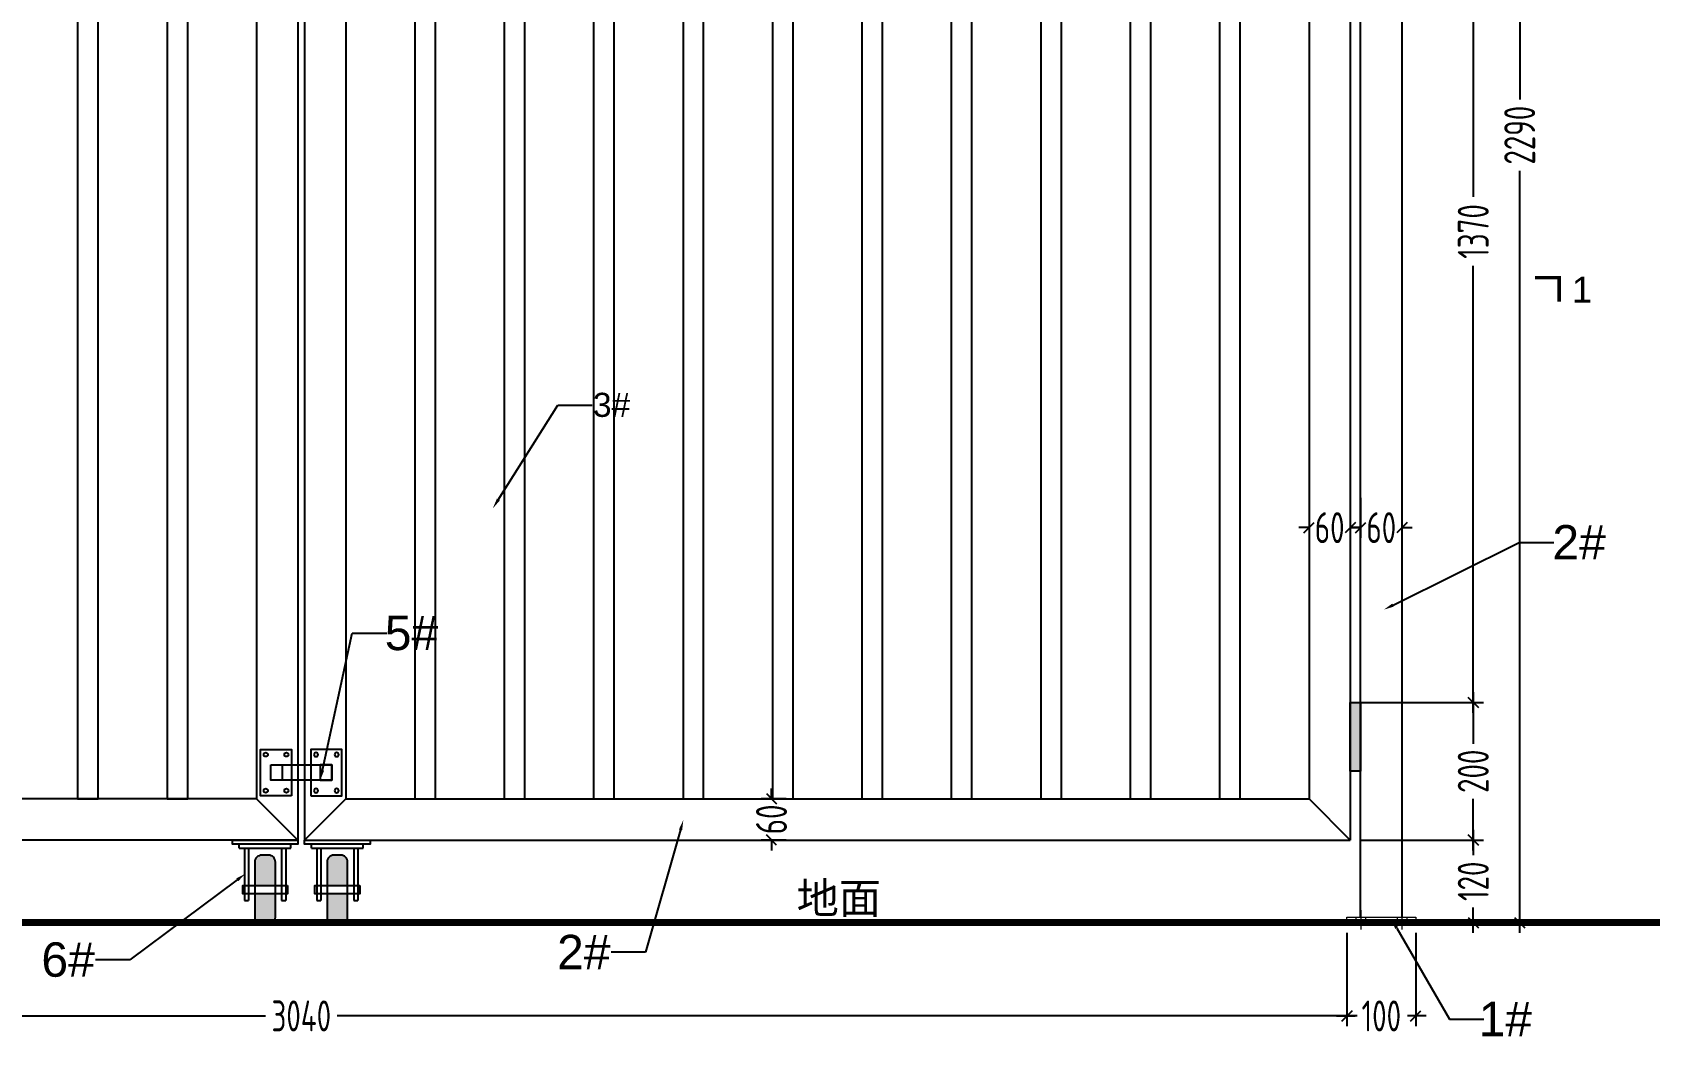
# Model space of a CAD drawing. Header units: millimetres. Extents: x 136606 to 1229059, y 82794 to 127566.
# Drawn here: x 965728 to 968079, y 124375 to 125840 of the extents above; entities that cross this region are included whole.
import ezdxf
from ezdxf import colors
from ezdxf.entities.mleader import LeaderData, LeaderLine
from ezdxf.math import Vec2, Vec3

# ---------------------------------------------------------------- set-up
doc = ezdxf.new("R2010")
doc.units = ezdxf.units.MM
doc.linetypes.add('CENTER2', pattern=[28.575, 19.05, -3.175, 3.175, -3.175])
doc.linetypes.add('HIDDEN', pattern=[9.525, 6.35, -3.175])
for name, color, linetype in [('00打印图框', 255, 'Continuous'), ('方管', 100, 'Continuous'), ('标注', 9, 'Continuous')]:
    doc.layers.add(name, color=color, linetype=linetype)
doc.layers.add('加强板', color=140, linetype='Continuous', lineweight=18)
doc.layers.add('虚线', color=1, linetype='CENTER2', lineweight=0)
doc.styles.add('Arial', font='arial.ttf')
doc.styles.add('hztxt', font='ros1.shx', dxfattribs={"width": 0.8, "bigfont": 'hztxt.shx'})
doc.dimstyles.new('DIM-15', dxfattribs={"dimscale": 15, "dimtxt": 3, "dimasz": 1, "dimexe": 1, "dimexo": 1, "dimgap": 0.5, "dimtad": 0, "dimdec": 1, "dimrnd": 0.0005, "dimzin": 9, "dimdsep": 46, "dimtxsty": 'hztxt', "dimblk": 'OBLIQUE', "dimcen": 0, "dimdle": 1, "dimclrd": 9, "dimclre": 9, "dimclrt": 2, "dimazin": 2, "dimtfac": 1, "dimtdec": 1, "dimtix": 1, "dimtofl": 0, "dimtmove": 2, "dimatfit": 3, "dimfxl": 1, "dimarcsym": 2})
pattern_1 = [(45, (-2102152.59086, -187570.9175), (-0.49391408666, 0.49391408666), [0.508, -0.1905]), (135, (-2102152.59086, -187570.9175), (-0.49391408666, -0.49391408666), [0.508, -0.1905])]

# ---------------------------------------------------------------- blocks, each defined once
blk = doc.blocks.new('_Oblique')
at = {"color": 0, "linetype": 'ByBlock', "lineweight": -2}
blk.add_line((-0.5, -0.5), (0.5, 0.5), dxfattribs=at)
blk = doc.blocks.new('*D1413')
at = {"layer": 'Defpoints', "color": 0, "transparency": 16777216}
for p in [(964598.9, 124545.3), (967638.9, 124545.3), (967638.9, 124409.5)]:
    blk.add_point(p, dxfattribs=at)
at = {"layer": '标注', "color": 9, "lineweight": -2, "transparency": 16777216}
for p, q in [((964598.9, 124530.3), (964598.9, 124394.5)), ((967638.9, 124530.3), (967638.9, 124394.5)), ((964583.9, 124409.5), (966067, 124409.5)), ((967653.9, 124409.5), (966170.8, 124409.5))]:
    blk.add_line(p, q, dxfattribs=at)
at = {"layer": '标注', "color": 9, "lineweight": -2, "transparency": 16777216, "xscale": 15, "yscale": 15, "zscale": 15, "rotation": 180}
blk.add_blockref('_Oblique', (964598.9, 124409.5), dxfattribs=at)
at = {"layer": '标注', "color": 9, "lineweight": -2, "transparency": 16777216, "xscale": 15, "yscale": 15, "zscale": 15}
blk.add_blockref('_Oblique', (967638.9, 124409.5), dxfattribs=at)
at = {"layer": '标注', "color": 2, "transparency": 16777216, "insert": (966118.9, 124409.5), "char_height": 45, "attachment_point": 5, "style": 'hztxt'}
blk.add_mtext('3040', dxfattribs=at)
blk = doc.blocks.new('*D1414')
at = {"layer": 'Defpoints', "color": 0, "transparency": 16777216}
for p in [(967638.9, 124545.3), (967738.9, 124545.3), (967738.9, 124409.5)]:
    blk.add_point(p, dxfattribs=at)
at = {"layer": '标注', "color": 9, "lineweight": -2, "transparency": 16777216}
for p, q in [((967638.9, 124530.3), (967638.9, 124394.5)), ((967738.9, 124530.3), (967738.9, 124394.5)), ((967623.9, 124409.5), (967650.8, 124409.5)), ((967753.9, 124409.5), (967727, 124409.5))]:
    blk.add_line(p, q, dxfattribs=at)
at = {"layer": '标注', "color": 9, "lineweight": -2, "transparency": 16777216, "xscale": 15, "yscale": 15, "zscale": 15, "rotation": 180}
blk.add_blockref('_Oblique', (967638.9, 124409.5), dxfattribs=at)
at = {"layer": '标注', "color": 9, "lineweight": -2, "transparency": 16777216, "xscale": 15, "yscale": 15, "zscale": 15}
blk.add_blockref('_Oblique', (967738.9, 124409.5), dxfattribs=at)
at = {"layer": '标注', "color": 2, "transparency": 16777216, "insert": (967688.9, 124409.5), "char_height": 45, "attachment_point": 5, "style": 'hztxt'}
blk.add_mtext('100', dxfattribs=at)
blk = doc.blocks.new('*D1420')
at = {"color": 9, "lineweight": -2, "transparency": 16777216}
for p, q in [((967583.8, 125163), (967583.8, 125104.6)), ((967643.8, 125163), (967643.8, 125104.6)), ((967583.8, 125119.6), (967568.8, 125119.6)), ((967643.8, 125119.6), (967658.8, 125119.6))]:
    blk.add_line(p, q, dxfattribs=at)
at = {"layer": 'Defpoints', "color": 0, "transparency": 16777216}
for p in [(967583.8, 125178), (967643.8, 125178), (967643.8, 125119.6)]:
    blk.add_point(p, dxfattribs=at)
at = {"color": 9, "lineweight": -2, "transparency": 16777216, "xscale": 15, "yscale": 15, "zscale": 15}
blk.add_blockref('_Oblique', (967583.8, 125119.6), dxfattribs=at)
at = {"color": 9, "lineweight": -2, "transparency": 16777216, "xscale": 15, "yscale": 15, "zscale": 15, "rotation": 180}
blk.add_blockref('_Oblique', (967643.8, 125119.6), dxfattribs=at)
at = {"color": 2, "transparency": 16777216, "insert": (967613.8, 125119.6), "char_height": 45, "attachment_point": 5, "style": 'hztxt'}
blk.add_mtext('60', dxfattribs=at)
blk = doc.blocks.new('*D1421')
at = {"layer": 'Defpoints', "color": 0, "transparency": 16777216}
for p in [(966802.4, 124725.3), (966838.5, 124725.3), (966838.5, 124665.3)]:
    blk.add_point(p, dxfattribs=at)
at = {"layer": '标注', "color": 9, "lineweight": -2, "transparency": 16777216}
for p, q in [((966823.5, 124725.3), (966787.4, 124725.3)), ((966802.4, 124725.3), (966802.4, 124740.3)), ((966823.5, 124665.3), (966787.4, 124665.3)), ((966802.4, 124665.3), (966802.4, 124650.3))]:
    blk.add_line(p, q, dxfattribs=at)
at = {"layer": '标注', "color": 9, "lineweight": -2, "transparency": 16777216, "xscale": 15, "yscale": 15, "zscale": 15}
for p, rotation in [((966802.4, 124725.3), 270), ((966802.4, 124665.3), 90)]:
    blk.add_blockref('_Oblique', p, dxfattribs=dict(at, rotation=rotation))
at = {"layer": '标注', "color": 2, "transparency": 16777216, "insert": (966802.4, 124695.3), "char_height": 45, "attachment_point": 5, "rotation": 90, "style": 'hztxt'}
blk.add_mtext('60', dxfattribs=at)
blk = doc.blocks.new('*U1328')
at = {"color": 6, "elevation": 0}
for points in [[(22.5, -33.7), (-22.5, -33.7), (-22.5, 33.7), (22.5, 33.7)], [(-7.9, 11.2), (8.9, 11.2), (8.9, -11.2), (-7.9, -11.2)]]:
    blk.add_lwpolyline(points, close=True, dxfattribs=at)
at = {"color": 6}
for centre in [(-15, 26.2, 0), (15, 26.2), (-15, -26.2, 0), (15, -26.2)]:
    blk.add_circle(centre, 3, dxfattribs=at)
blk = doc.blocks.new('*U1321')
at = {"layer": '方管', "color": 0, "linetype": 'ByBlock', "lineweight": -2, "transparency": 16777216}
blk.add_blockref('*U1328', (0, 0), dxfattribs=at)
blk = doc.blocks.new('*U1322')
at = {"color": 6, "elevation": 0}
for points in [[(22.5, -33.7), (-22.5, -33.7), (-22.5, 33.7), (22.5, 33.7)], [(-7.9, 11.2), (8.9, 11.2), (8.9, -11.2), (-7.9, -11.2)]]:
    blk.add_lwpolyline(points, close=True, dxfattribs=at)
at = {"color": 6}
for centre in [(-15, 26.2, 0), (15, 26.2), (-15, -26.2, 0), (15, -26.2)]:
    blk.add_circle(centre, 3, dxfattribs=at)
blk = doc.blocks.new('*U1323')
at = {"layer": '方管', "color": 0, "linetype": 'ByBlock', "lineweight": -2, "transparency": 16777216}
blk.add_blockref('*U1322', (0, 0), dxfattribs=at)
blk = doc.blocks.new('*D1360')
at = {"layer": 'Defpoints', "color": 0, "transparency": 16777216}
for p in [(967719, 126835.3), (967719.1, 124545.3), (967890, 124545.3)]:
    blk.add_point(p, dxfattribs=at)
at = {"layer": '标注', "color": 9, "lineweight": -2, "transparency": 16777216}
for p, q in [((967890, 126850.3), (967890, 125742.2)), ((967734, 126835.3), (967905, 126835.3)), ((967890, 124530.3), (967890, 125638.4)), ((967734.1, 124545.3), (967905, 124545.3))]:
    blk.add_line(p, q, dxfattribs=at)
at = {"layer": '标注', "color": 9, "lineweight": -2, "transparency": 16777216, "xscale": 15, "yscale": 15, "zscale": 15}
for p, rotation in [((967890, 126835.3), 90), ((967890, 124545.3), 270)]:
    blk.add_blockref('_Oblique', p, dxfattribs=dict(at, rotation=rotation))
at = {"layer": '标注', "color": 2, "transparency": 16777216, "insert": (967890, 125690.3), "char_height": 45, "attachment_point": 5, "rotation": 90, "style": 'hztxt'}
blk.add_mtext('2290', dxfattribs=at)
blk = doc.blocks.new('*D1363')
at = {"color": 9, "lineweight": -2, "transparency": 16777216}
for p, q in [((967822.5, 126250.3), (967822.5, 125600.4)), ((967659, 126235.3), (967837.5, 126235.3)), ((967822.5, 124850.3), (967822.5, 125500.2)), ((967659, 124865.3), (967837.5, 124865.3))]:
    blk.add_line(p, q, dxfattribs=at)
at = {"layer": 'Defpoints', "color": 0, "transparency": 16777216}
for p in [(967644, 126235.3), (967644, 124865.3), (967822.5, 124865.3)]:
    blk.add_point(p, dxfattribs=at)
at = {"color": 9, "lineweight": -2, "transparency": 16777216, "xscale": 15, "yscale": 15, "zscale": 15}
for p, rotation in [((967822.5, 126235.3), 90), ((967822.5, 124865.3), 270)]:
    blk.add_blockref('_Oblique', p, dxfattribs=dict(at, rotation=rotation))
at = {"color": 2, "transparency": 16777216, "insert": (967822.5, 125550.3), "char_height": 45, "attachment_point": 5, "rotation": 90, "style": 'hztxt'}
blk.add_mtext('1370', dxfattribs=at)
blk = doc.blocks.new('*D1364')
at = {"color": 9, "lineweight": -2, "transparency": 16777216}
for p, q in [((967659, 124865.3), (967837.5, 124865.3)), ((967822.5, 124880.3), (967822.5, 124805.2)), ((967822.5, 124650.3), (967822.5, 124725.4)), ((967659, 124665.3), (967837.5, 124665.3))]:
    blk.add_line(p, q, dxfattribs=at)
at = {"layer": 'Defpoints', "color": 0, "transparency": 16777216}
for p in [(967644, 124865.3), (967644, 124665.3), (967822.5, 124665.3)]:
    blk.add_point(p, dxfattribs=at)
at = {"color": 9, "lineweight": -2, "transparency": 16777216, "xscale": 15, "yscale": 15, "zscale": 15}
for p, rotation in [((967822.5, 124865.3), 90), ((967822.5, 124665.3), 270)]:
    blk.add_blockref('_Oblique', p, dxfattribs=dict(at, rotation=rotation))
at = {"color": 2, "transparency": 16777216, "insert": (967822.5, 124765.3), "char_height": 45, "attachment_point": 5, "rotation": 90, "style": 'hztxt'}
blk.add_mtext('200', dxfattribs=at)
blk = doc.blocks.new('*D1365')
at = {"color": 9, "lineweight": -2, "transparency": 16777216}
for p, q in [((967822.5, 124680.3), (967822.5, 124643.4)), ((967659, 124665.3), (967837.5, 124665.3)), ((967822.5, 124530.3), (967822.5, 124567.2)), ((967664, 124545.3), (967837.5, 124545.3))]:
    blk.add_line(p, q, dxfattribs=at)
at = {"layer": 'Defpoints', "color": 0, "transparency": 16777216}
for p in [(967644, 124665.3), (967649, 124545.3), (967822.5, 124545.3)]:
    blk.add_point(p, dxfattribs=at)
at = {"color": 9, "lineweight": -2, "transparency": 16777216, "xscale": 15, "yscale": 15, "zscale": 15}
for p, rotation in [((967822.5, 124665.3), 90), ((967822.5, 124545.3), 270)]:
    blk.add_blockref('_Oblique', p, dxfattribs=dict(at, rotation=rotation))
at = {"color": 2, "transparency": 16777216, "insert": (967822.5, 124605.3), "char_height": 45, "attachment_point": 5, "rotation": 90, "style": 'hztxt'}
blk.add_mtext('120', dxfattribs=at)
blk = doc.blocks.new('*U1349')
at = {"layer": '方管', "color": 0}
blk.add_lwpolyline([(-15, 1025), (-15, -1025), (15, -1025), (15, 1025), (-15, 1025)], dxfattribs=at)
blk = doc.blocks.new('*U1350')
at = {"color": 0, "linetype": 'ByBlock', "lineweight": -2, "transparency": 16777216}
for p in [(0, 0), (130, 0), (260, 0), (390, 0), (520, 0), (650, 0), (780, 0), (910, 0), (1040, 0), (1170, 0)]:
    blk.add_blockref('*U1349', p, dxfattribs=at)
blk = doc.blocks.new('*U1347')
at = {"layer": '方管', "color": 0}
blk.add_lwpolyline([(-15, 1025), (-15, -1025), (15, -1025), (15, 1025), (-15, 1025)], dxfattribs=at)
blk = doc.blocks.new('*U1348')
at = {"color": 0, "linetype": 'ByBlock', "lineweight": -2, "transparency": 16777216}
for p in [(0, 0), (130, 0), (260, 0), (390, 0), (520, 0), (650, 0), (780, 0), (910, 0), (1040, 0), (1170, 0)]:
    blk.add_blockref('*U1347', p, dxfattribs=at)
blk = doc.blocks.new('*D1403')
at = {"color": 9, "lineweight": -2, "transparency": 16777216}
for p, q in [((967658.8, 125163), (967658.8, 125104.6)), ((967718.8, 125163), (967718.8, 125104.6)), ((967658.8, 125119.6), (967643.8, 125119.6)), ((967718.8, 125119.6), (967733.8, 125119.6))]:
    blk.add_line(p, q, dxfattribs=at)
at = {"layer": 'Defpoints', "color": 0, "transparency": 16777216}
for p in [(967658.8, 125178), (967718.8, 125178), (967718.8, 125119.6)]:
    blk.add_point(p, dxfattribs=at)
at = {"color": 9, "lineweight": -2, "transparency": 16777216, "xscale": 15, "yscale": 15, "zscale": 15}
blk.add_blockref('_Oblique', (967658.8, 125119.6), dxfattribs=at)
at = {"color": 9, "lineweight": -2, "transparency": 16777216, "xscale": 15, "yscale": 15, "zscale": 15, "rotation": 180}
blk.add_blockref('_Oblique', (967718.8, 125119.6), dxfattribs=at)
at = {"color": 2, "transparency": 16777216, "insert": (967688.8, 125119.6), "char_height": 45, "attachment_point": 5, "style": 'hztxt'}
blk.add_mtext('60', dxfattribs=at)
blk = doc.blocks.new('*U1341')
h = blk.add_hatch()
h.set_pattern_fill('ANGLE', color=2, scale=0.1, angle=45)
h.set_pattern_definition(pattern_1)
h.paths.add_polyline_path([(-15, -5), (15, -5), (15, 29, 0.414214), (5, 39), (-5, 39, 0.414214), (-15, 29)])
h.paths.add_polyline_path([(15, -17), (-15, -17), (-15, -51, 0.414214), (-5, -61), (5, -61, 0.414214), (15, -51)])
at = {"color": 2}
for points in [[(47.5, 61), (47.5, 55), (-47.5, 55), (-47.5, 61), (47.5, 61)], [(-37.5, 49), (-37.5, 55)], [(-37.5, 49), (37.5, 49)], [(-30, 49), (-30, -27)], [(-24, 49), (-24, -27)], [(24, 49), (24, -27)], [(30, 49), (30, -27)], [(37.5, 49), (37.5, 55)], [(-30, -27), (-24, -27)], [(24, -27), (30, -27)]]:
    blk.add_lwpolyline(points, dxfattribs=at)
blk.add_lwpolyline([(15, -51), (15, 29, 0.414214), (5, 39), (-5, 39, 0.414214), (-15, 29), (-15, -51, 0.414214), (-5, -61), (5, -61, 0.414214)], format="xyb", close=True, dxfattribs=at)
blk.add_lwpolyline([(32.5, -5), (32.5, -17), (-32.5, -17), (-32.5, -5)], close=True, dxfattribs=at)
blk = doc.blocks.new('*U1342')
at = {"color": 0, "linetype": 'ByBlock', "lineweight": -2, "transparency": 16777216}
blk.add_blockref('*U1341', (0, 0), dxfattribs=at)
blk = doc.blocks.new('*U1343')
h = blk.add_hatch()
h.set_pattern_fill('ANGLE', color=2, scale=0.1, angle=45)
h.set_pattern_definition(pattern_1)
h.paths.add_polyline_path([(-15, -5), (15, -5), (15, 29, 0.414214), (5, 39), (-5, 39, 0.414214), (-15, 29)])
h.paths.add_polyline_path([(15, -17), (-15, -17), (-15, -51, 0.414214), (-5, -61), (5, -61, 0.414214), (15, -51)])
at = {"color": 2}
for points in [[(47.5, 61), (47.5, 55), (-47.5, 55), (-47.5, 61), (47.5, 61)], [(-37.5, 49), (-37.5, 55)], [(-37.5, 49), (37.5, 49)], [(-30, 49), (-30, -27)], [(-24, 49), (-24, -27)], [(24, 49), (24, -27)], [(30, 49), (30, -27)], [(37.5, 49), (37.5, 55)], [(-30, -27), (-24, -27)], [(24, -27), (30, -27)]]:
    blk.add_lwpolyline(points, dxfattribs=at)
blk.add_lwpolyline([(15, -51), (15, 29, 0.414214), (5, 39), (-5, 39, 0.414214), (-15, 29), (-15, -51, 0.414214), (-5, -61), (5, -61, 0.414214)], format="xyb", close=True, dxfattribs=at)
blk.add_lwpolyline([(32.5, -5), (32.5, -17), (-32.5, -17), (-32.5, -5)], close=True, dxfattribs=at)
blk = doc.blocks.new('*U1344')
at = {"color": 0, "linetype": 'ByBlock', "lineweight": -2, "transparency": 16777216}
blk.add_blockref('*U1343', (0, 0), dxfattribs=at)
blk = doc.blocks.new('*U1335')
at = {"layer": '加强板'}
blk.add_lwpolyline([(50, -4), (-50, -4), (-50, 4), (50, 4), (50, -4)], dxfattribs=at)
at = {"layer": '虚线', "color": 1, "linetype": 'HIDDEN', "ltscale": 10}
for points in [[(-37, 4), (-37, -4)], [(-30, 14), (-30, -14)], [(-23, 4), (-23, -4)], [(23, 4), (23, -4)], [(30, 14), (30, -14)], [(37, 4), (37, -4)]]:
    blk.add_lwpolyline(points, dxfattribs=at)
blk = doc.blocks.new('*U1336')
at = {"color": 0, "linetype": 'ByBlock', "lineweight": -2, "transparency": 16777216}
blk.add_blockref('*U1335', (0, 0), dxfattribs=at)

msp = doc.modelspace()

# ---------------------------------------------------------------- hatches: boundary and pattern name
at = {"layer": '方管'}
h = msp.add_hatch(color=256, dxfattribs=at)
h.dxf.hatch_style = 1
h.paths.add_polyline_path([(967658.7707, 124865.2991), (967643.7707, 124865.2991), (967643.7707, 124765.2991), (967658.7707, 124765.2991)])

# ---------------------------------------------------------------- linework, layer by layer
for points, const_width in [([(967912.347, 125482.9809), (967947.347, 125482.9809), (967947.347, 125447.9809)], 5), ([(964093.8421, 124545.2998), (969746.9068, 124545.2998)], 10)]:
    msp.add_lwpolyline(points, dxfattribs=dict(const_width=const_width))
at = {"color": 3}
msp.add_lwpolyline([(967658.7707, 124865.2991), (967658.7707, 124765.2991), (967643.7707, 124765.2991), (967643.7707, 124865.2991), (967658.7707, 124865.2991)], dxfattribs=at)
msp.add_lwpolyline([(966074.3971, 124774.5889), (966163.1442, 124774.5889), (966163.1442, 124752.1304), (966074.3971, 124752.1304)], close=True)
at = {"layer": '标注', "color": 4}
for points in [[(964593.7707, 126835.2991), (966113.7707, 126835.2991), (966113.7707, 124665.2991), (964593.7707, 124665.2991)], [(967643.7707, 126835.2991), (966123.7707, 126835.2991), (966123.7707, 124665.2991), (967643.7707, 124665.2991)], [(967643.7707, 126835.2991), (967643.7707, 124665.2991)], [(967658.7707, 124553.2998), (967658.7707, 126835.2991), (967718.7707, 126835.2991), (967718.7707, 124553.2998)], [(964653.7707, 126775.2991), (966053.7707, 126775.2991), (966053.7707, 124725.2991), (964653.7707, 124725.2991)], [(967583.7707, 126775.2991), (966183.7707, 126775.2991), (966183.7707, 124725.2991), (967583.7707, 124725.2991)], [(967583.7707, 126775.2991), (967583.7707, 124725.2991)], [(966053.7707, 124725.2991), (966113.7707, 124665.2991)], [(966183.7707, 124725.2991), (966123.7707, 124665.2991)], [(967583.7707, 124725.2991), (967643.7707, 124665.2991)]]:
    msp.add_lwpolyline(points, dxfattribs=at)

# ---------------------------------------------------------------- block references
for name, p in [('*U1350', (964768.7558, 125750.2991)), ('*U1348', (966298.7558, 125750.2991)), ('*U1342', (966066.2707, 124604.2991)), ('*U1344', (966171.2707, 124604.2991)), ('*U1336', (967688.8707, 124549.2998))]:
    msp.add_blockref(name, p)
at = {"layer": '方管'}
msp.add_blockref('*U1321', (966082.2556, 124763.3632, -0.0008), dxfattribs=at)
at = {"layer": '方管', "xscale": -1}
msp.add_blockref('*U1323', (966155.2858, 124763.3632, -0.0008), dxfattribs=at)

# ---------------------------------------------------------------- texts
at = {"layer": '00打印图框', "color": 6, "style": 'Arial'}
for s, height, p in [('1', 37.5, (967966.073, 125446.9119)), ('地面', 45, (966838.9432, 124558.4024))]:
    msp.add_text(s, height=height, dxfattribs=at).set_placement(p)

# ---------------------------------------------------------------- dimensions: what is measured, and where the dimension line sits
for base, p1, p2, angle, picture, middle in [((967822.4691, 124865.2991), (967643.9709, 126235.2991), (967643.9709, 124865.2991), 90, '*D1363', (967822.4691, 125550.2991)), ((967643.7707, 125119.601), (967583.7707, 125177.9975), (967643.7707, 125177.9975), 180, '*D1420', (967613.7707, 125119.601)), ((967718.7707, 125119.601), (967658.7707, 125177.9975), (967718.7707, 125177.9975), 180, '*D1403', (967688.7707, 125119.601)), ((967822.4691, 124665.2991), (967643.9709, 124865.2991), (967643.9709, 124665.2991), 90, '*D1364', (967822.4691, 124765.2991)), ((967822.4691, 124545.2998), (967643.9709, 124665.2991), (967648.9708, 124545.2998), 90, '*D1365', (967822.4691, 124605.2994))]:
    dim = msp.add_linear_dim(base=base, p1=p1, p2=p2, angle=angle, dimstyle='DIM-15')
    dim.commit()
    dim.dimension.update_dxf_attribs({"geometry": picture, "text_midpoint": middle})
at = {"layer": '标注'}
for base, p1, p2, picture, middle in [((967889.9917, 124545.2998), (967718.9709, 126835.2991), (967719.0709, 124545.2998), '*D1360', (967889.9917, 125690.2994)), ((966802.3821, 124725.2991), (966838.4757, 124665.2991), (966838.4757, 124725.2991), '*D1421', (966802.3821, 124695.2991))]:
    dim = msp.add_linear_dim(base=base, p1=p1, p2=p2, angle=90, dimstyle='DIM-15', dxfattribs=at)
    dim.commit()
    dim.dimension.update_dxf_attribs({"geometry": picture, "text_midpoint": middle})
for base, p1, p2, picture, middle in [((967638.8707, 124409.5113), (964598.8708, 124545.2998), (967638.8707, 124545.2998), '*D1413', (966118.8707, 124409.5113)), ((967738.8707, 124409.5113), (967638.8707, 124545.2998), (967738.8707, 124545.2998), '*D1414', (967688.8707, 124409.5113))]:
    dim = msp.add_linear_dim(base=base, p1=p1, p2=p2, dimstyle='DIM-15', dxfattribs=at)
    dim.commit()
    dim.dimension.update_dxf_attribs({"geometry": picture, "text_midpoint": middle})

# ---------------------------------------------------------------- leaders
at = {"layer": '标注', "color": 6}
ml = msp.add_multileader_mtext('Standard', dxfattribs=at)
ml.set_content('3#', color=6, style='Arial')
ml.set_leader_properties(color=9)
ml.build(insert=Vec2(0, 0))
ml.multileader.update_dxf_attribs({"dogleg_length": 50, "arrow_head_size": 15})
ctx = ml.context
ctx.base_point, ctx.char_height, ctx.arrow_head_size, ctx.landing_gap_size, ctx.plane_origin = Vec3(966541.7459, 125297.853), 35, 15, 1, Vec3(965713.5407, 125108.738)
notes = []
notes.append((ctx, [(1, (1, 1, 0), (966491.7459, 125297.853), (1, 0), 50, [(0, [(966397.2325, 125147.4919)], 0, [])])]))
ctx.mtext.insert, ctx.mtext.flow_direction = Vec3(966542.7459, 125315.6634), 5
ml = msp.add_multileader_mtext('Standard', dxfattribs=at)
ml.set_content('2#', color=6, style='Arial')
ml.set_leader_properties(color=9)
ml.build(insert=Vec2(0, 0))
ml.multileader.update_dxf_attribs({"dogleg_length": 50, "arrow_head_size": 15})
ctx = ml.context
ctx.base_point, ctx.char_height, ctx.arrow_head_size, ctx.landing_gap_size, ctx.plane_origin = Vec3(967939.4654, 125097.8902), 50, 15, 1, Vec3(966628.7964, 124961.5482)
ctx.text_align_type = 2
notes.append((ctx, [(1, (1, 1, 0), (967889.4654, 125097.8902), (1, 0), 50, [(0, [(967692.4883, 125000.3021)], 0, [])])]))
ctx.mtext.insert, ctx.mtext.alignment, ctx.mtext.flow_direction = Vec3(968015.2267, 125123.3165), 3, 5
ml = msp.add_multileader_mtext('Standard', dxfattribs=at)
ml.set_content('5#', color=6, style='Arial')
ml.set_leader_properties(color=9)
ml.build(insert=Vec2(0, 0))
ml.multileader.update_dxf_attribs({"dogleg_length": 50, "arrow_head_size": 15})
ctx = ml.context
ctx.base_point, ctx.char_height, ctx.arrow_head_size, ctx.landing_gap_size, ctx.plane_origin = Vec3(966243.01, 124966.0189), 50, 15, 1, Vec3(965344.5526, 124112.3878)
ctx.text_align_type = 2
notes.append((ctx, [(1, (1, 1, 0), (966193.01, 124966.0189), (1, 0), 50, [(0, [(966146.3773, 124752.1304)], 0, [])])]))
ctx.mtext.insert, ctx.mtext.alignment, ctx.mtext.flow_direction = Vec3(966317.9186, 124991.4452), 3, 5
ml = msp.add_multileader_mtext('Standard', dxfattribs=at)
ml.set_content('2#', color=6, style='Arial')
ml.set_leader_properties(color=9)
ml.build(insert=Vec2(0, 0))
ml.multileader.update_dxf_attribs({"dogleg_length": 50, "arrow_head_size": 15})
ctx = ml.context
ctx.base_point, ctx.char_height, ctx.arrow_head_size, ctx.landing_gap_size, ctx.plane_origin = Vec3(966492.6301, 124502.0038), 50, 15, 1, Vec3(965656.6728, 124455.6618)
ctx.text_align_type = 2
notes.append((ctx, [(0, (1, 1, 0), (966619.3913, 124502.0038), (-1, 0), 50, [(0, [(966674.2127, 124694.3482)], 0, [])])]))
ctx.mtext.insert, ctx.mtext.alignment, ctx.mtext.flow_direction = Vec3(966568.3913, 124527.4302), 3, 5
ml = msp.add_multileader_mtext('Standard', dxfattribs=at)
ml.set_content('6#', color=6, style='Arial')
ml.set_leader_properties(color=9)
ml.build(insert=Vec2(0, 0))
ml.multileader.update_dxf_attribs({"dogleg_length": 50, "arrow_head_size": 15})
ctx = ml.context
ctx.base_point, ctx.char_height, ctx.arrow_head_size, ctx.landing_gap_size, ctx.plane_origin = Vec3(965743.5459, 124491.1036), 50, 15, 1, Vec3(964845.3614, 123696.5907)
ctx.text_align_type = 2
notes.append((ctx, [(0, (1, 1, 0), (965869.7274, 124491.1036), (-1, 0), 50, [(0, [(966037.8629, 124616.5234)], 0, [])])]))
ctx.mtext.insert, ctx.mtext.alignment, ctx.mtext.flow_direction = Vec3(965818.7274, 124516.53), 3, 5
ml = msp.add_multileader_mtext('Standard', dxfattribs=at)
ml.set_content('1#', color=6, style='Arial')
ml.set_leader_properties(color=9)
ml.build(insert=Vec2(0, 0))
ml.multileader.update_dxf_attribs({"dogleg_length": 50, "arrow_head_size": 15})
ctx = ml.context
ctx.base_point, ctx.char_height, ctx.arrow_head_size, ctx.landing_gap_size, ctx.plane_origin = Vec3(967837.7624, 124404.6405), 50, 15, 1, Vec3(966595.4853, 124396.9004)
ctx.text_align_type = 2
notes.append((ctx, [(1, (1, 1, 0), (967787.7624, 124404.6405), (1, 0), 50, [(0, [(967703.6652, 124550.243)], 0, [])])]))
ctx.mtext.insert, ctx.mtext.alignment, ctx.mtext.flow_direction = Vec3(967907.9644, 124430.0669), 3, 5
for ctx, leaders in notes:
    for number, flags, end, landing, length, lines in leaders:
        leader = LeaderData()
        leader.index, (leader.has_last_leader_line, leader.has_dogleg_vector, leader.attachment_direction) = number, flags
        leader.last_leader_point, leader.dogleg_vector, leader.dogleg_length = Vec3(end), Vec3(landing), length
        for number, points, colour, breaks in lines:
            line = LeaderLine()
            line.index, line.vertices, line.color, line.breaks = number, Vec3.list(points), colors.encode_raw_color(colour), breaks
            leader.lines.append(line)
        ctx.leaders.append(leader)

doc.saveas('drawing.dxf')
